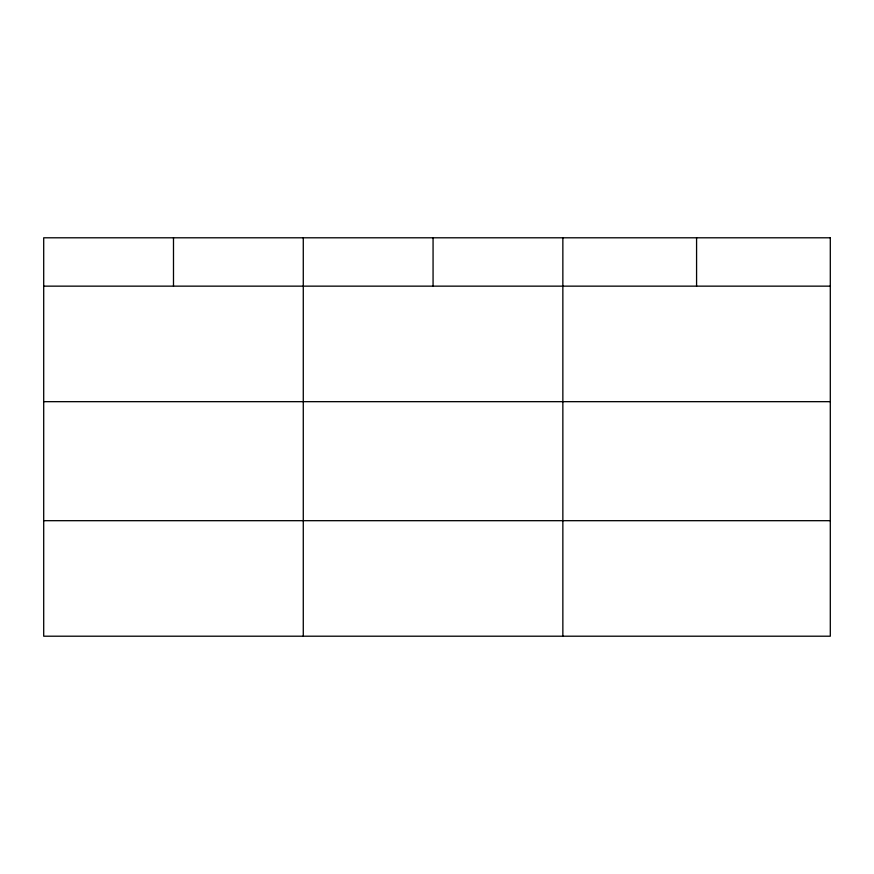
<?xml version="1.0" encoding="UTF-8"?>
<svg xmlns="http://www.w3.org/2000/svg" width="874" height="874" viewBox="0 0 874 874"><rect width="100%" height="100%" fill="white"/><g stroke="black" fill="none" stroke-linecap="round" stroke-linejoin="round"><path stroke-width="1.31" d="M43.7 286.148L830.3 286.148M43.7 401.669L830.3 401.669M43.7 520.686L830.3 520.686M696.578 237.794L696.578 286.148M562.856 237.794L562.856 636.206M433.067 237.794L433.067 286.148M303.278 237.794L303.278 636.206M173.489 237.794L173.489 286.148M830.3 237.794L43.7 237.794L43.7 636.206L830.3 636.206L830.3 237.794"/></g></svg>
